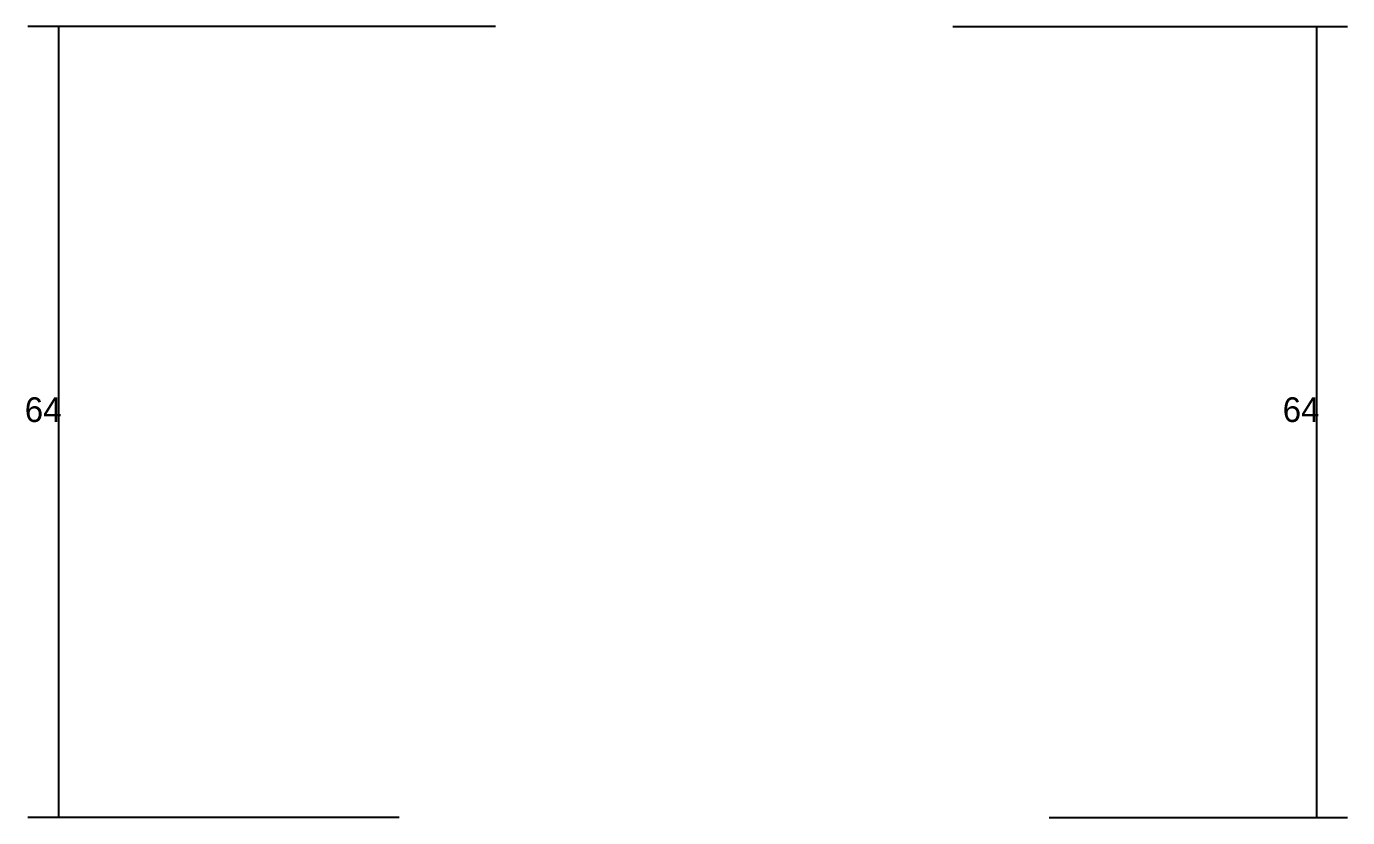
# Model space of a CAD drawing. Header units: metres. Extents: x 3217 to 5468, y 7871 to 9160.
# Drawn here: x 3709.2 to 3923, y 7870.6 to 7998.6 of the extents above; entities that cross this region are included whole.
import ezdxf

# ---------------------------------------------------------------- set-up
doc = ezdxf.new("R2010")
doc.units = ezdxf.units.M
doc.layers.add('COTA', color=241, linetype='Continuous')

msp = doc.modelspace()

# ---------------------------------------------------------------- linework, layer by layer
at = {"layer": 'COTA'}
for p, q in [((3785.1, 7998.6), (3709.4, 7998.6)), ((3714.4, 7870.6), (3714.4, 7998.6)), ((3859.1, 7998.6), (3923, 7998.6)), ((3918, 7870.6), (3918, 7998.6)), ((3769.5, 7870.6), (3709.4, 7870.6)), ((3874.7, 7870.6), (3923, 7870.6))]:
    msp.add_line(p, q, dxfattribs=at)

# ---------------------------------------------------------------- texts
for p in [(3708.9, 7934.6), (3912.5, 7934.6)]:
    msp.add_text('64', height=4, dxfattribs=at).set_placement(p)

doc.saveas('drawing.dxf')
